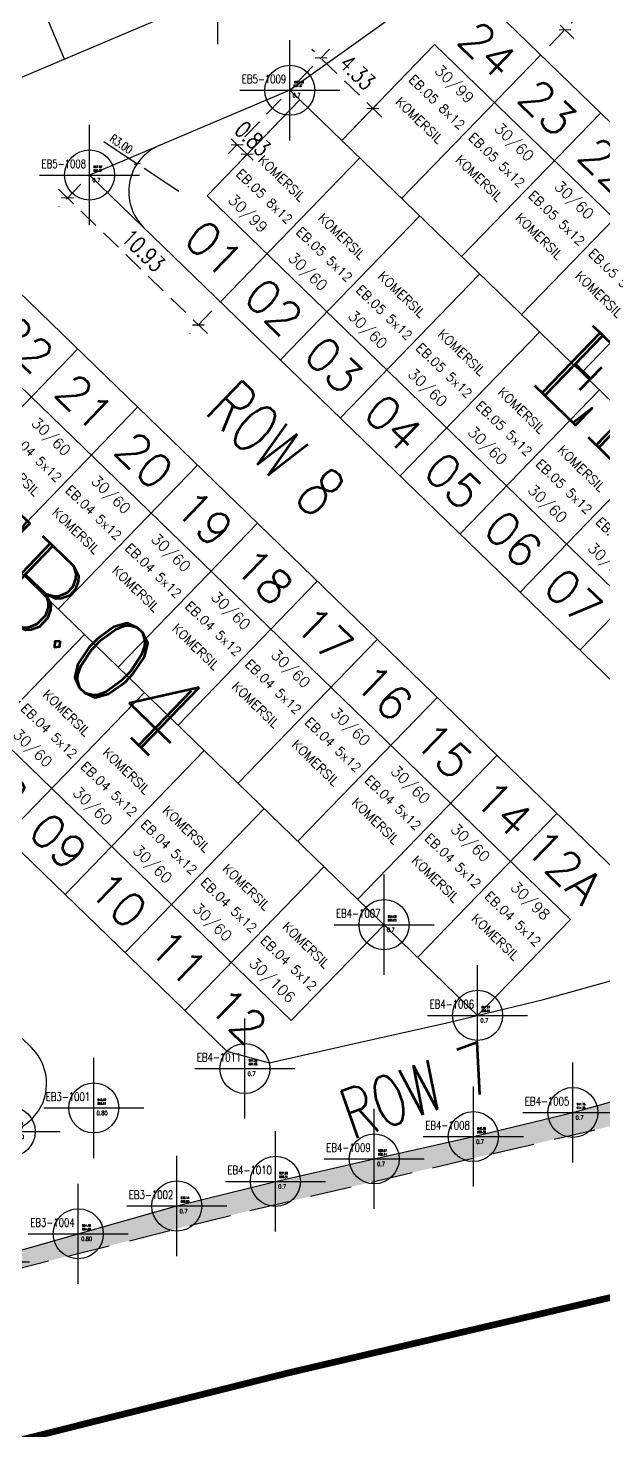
# Model space of a CAD drawing. Header units: metres. Extents: x -1507 to 1965, y -840 to 1491.
# Drawn here: x 881.7 to 916.2, y 922.7 to 1006.7 of the extents above; entities that cross this region are included whole.
import ezdxf
from ezdxf.enums import TextEntityAlignment as Align

# ---------------------------------------------------------------- set-up
doc = ezdxf.new("R2010")
doc.units = ezdxf.units.M
doc.header["$LTSCALE"] = 10
doc.header["$PDMODE"] = 34
doc.header["$PDSIZE"] = 3
doc.linetypes.add('DASHED2', pattern=[0.375, 0.25, -0.125])
doc.linetypes.add('HIDDEN', pattern=[0.375, 0.25, -0.125])
for name, color, linetype in [('AT-ELEV', 2, 'Continuous'), ('AT-ID', 4, 'Continuous'), ('AT-POINT', 6, 'Continuous'), ('AT-POS', 84, 'Continuous'), ('AT-TAG-AREAUNIT', 7, 'Continuous'), ('AT-TAG-NOUNIT', 7, 'Continuous'), ('AT-TAG-NUMBLOK', 7, 'Continuous'), ('AT-TAG-TIPEUNIT', 7, 'Continuous'), ('ATT-BLOCK-TAGNUMUNIT', 4, 'Continuous'), ('InnerSoft-TransitionClothoid', 7, 'Continuous'), ('Rincik', 100, 'Continuous'), ('TEXT-NO BLOK-KAVLING', 130, 'Continuous')]:
    doc.layers.add(name, color=color, linetype=linetype)
doc.layers.add('TEXT-ROW', color=150, linetype='Continuous', lineweight=30)
doc.styles.add('Arch-Dim', font='romans.shx', dxfattribs={"width": 0.75})
doc.styles.add('BLOK', font='simplex.shx')
doc.styles.add('Romanc', font='romanc.shx', dxfattribs={"bigfont": 'bigfont.shx'})
doc.styles.add('ST1', font='simplex.shx', dxfattribs={"width": 0.7})
doc.styles.get("Standard").update_dxf_attribs({"font": 'romans.shx', "width": 0.75})
doc.dimstyles.new('Annotative', dxfattribs={"dimscale": 100, "dimtxt": 2, "dimasz": 1, "dimexe": 1.5, "dimexo": 1.5, "dimgap": 0.8, "dimtad": 1, "dimzin": 3, "dimdsep": 46, "dimtxsty": 'Arch-Dim', "dimblk": 'OBLIQUE', "dimcen": 2.5, "dimdle": 1.5, "dimazin": 2, "dimtfac": 0.75, "dimtix": 1, "dimtmove": 2, "dimatfit": 3, "dimfxl": 1, "dimtolj": 1, "dimtzin": 0, "dimarcsym": 0})

# ---------------------------------------------------------------- blocks, each defined once
blk = doc.blocks.new('TAG_NUMBERING')
at = {"layer": 'AT-TAG-AREAUNIT', "color": 0, "style": 'BLOK'}
blk.add_attdef('TAG_AT_AREA', text='', height=0.65, dxfattribs=at).set_placement((0, -2.863), align=Align.MIDDLE_CENTER)
at = {"layer": 'AT-TAG-NOUNIT', "color": 0, "style": 'BLOK'}
blk.add_attdef('TAG_NO', text='', height=2, dxfattribs=at).set_placement((0, 0), align=Align.MIDDLE_CENTER)
at = {"layer": 'AT-TAG-NUMBLOK', "color": 0, "style": 'BLOK'}
blk.add_attdef('TAG_NUMBLOK', text='', height=0.55, dxfattribs=at).set_placement((0, -4.372), align=Align.MIDDLE_CENTER)
at = {"layer": 'AT-TAG-TIPEUNIT', "color": 0, "style": 'BLOK'}
blk.add_attdef('TAG_TIPE', text='', height=0.55, dxfattribs=at).set_placement((0, -5.882), align=Align.MIDDLE_CENTER)
blk = doc.blocks.new('AT-POINT')
at = {"layer": 'AT-POINT'}
blk.add_point((0, 0), dxfattribs=at)
at = {"layer": 'AT-ELEV', "width": 0.75}
blk.add_attdef('ELEVASI', text='', height=1, dxfattribs=at).set_placement((0.68, -0.73), align=Align.TOP_LEFT)
at = {"layer": 'AT-ID', "width": 0.75}
blk.add_attdef('ID', text='', height=2, dxfattribs=at).set_placement((-0.85, 1.08), align=Align.BOTTOM_RIGHT)
at = {"layer": 'AT-POS', "width": 0.75}
for tag, p in [('NORTHING', (0.93, 1.56)), ('EASTING', (0.93, 0.69))]:
    blk.add_attdef(tag, text='', height=0.5, dxfattribs=at).set_placement(p, align=Align.BOTTOM_LEFT)
blk = doc.blocks.new('_Oblique')
at = {"color": 0, "linetype": 'ByBlock', "lineweight": -2}
blk.add_line((-0.5, -0.5), (0.5, 0.5), dxfattribs=at)
blk = doc.blocks.new('*D16')
at = {"layer": 'Defpoints', "color": 0, "ltscale": 0.5, "transparency": 16777216}
for p in [(897.374, 1003.003), (897.973, 1002.424), (894.22, 999.744)]:
    blk.add_point(p, dxfattribs=at)
at = {"layer": 'InnerSoft-TransitionClothoid', "color": 0, "linetype": 'HIDDEN', "lineweight": -2, "ltscale": 0.5, "transparency": 16777216}
for p, q in [((896.853, 1002.464), (893.699, 999.205)), ((897.451, 1001.885), (894.297, 998.626)), ((894.22, 999.744), (893.861, 1000.092)), ((894.819, 999.165), (894.22, 999.744)), ((894.819, 999.165), (895.178, 998.817))]:
    blk.add_line(p, q, dxfattribs=at)
at = {"layer": 'InnerSoft-TransitionClothoid', "color": 0, "lineweight": -2, "ltscale": 0.5, "transparency": 16777216, "xscale": 0.5, "yscale": 0.5, "zscale": 0.5}
for p, rotation in [((894.22, 999.744), 315.937263735699), ((894.819, 999.165), 135.937263735699)]:
    blk.add_blockref('_Oblique', p, dxfattribs=dict(at, rotation=rotation))
at = {"layer": 'InnerSoft-TransitionClothoid', "color": 0, "ltscale": 0.5, "transparency": 16777216, "insert": (895.146, 1000.101), "char_height": 1, "attachment_point": 5, "rotation": 315.93726, "style": 'Arch-Dim'}
blk.add_mtext('\\A1;0.83', dxfattribs=at)
blk = doc.blocks.new('*D17')
at = {"layer": 'Defpoints', "color": 0, "ltscale": 0.5, "transparency": 16777216}
for p in [(899.242, 1004.933), (897.374, 1003.003), (900.488, 999.99)]:
    blk.add_point(p, dxfattribs=at)
at = {"layer": 'InnerSoft-TransitionClothoid', "color": 0, "linetype": 'HIDDEN', "lineweight": -2, "ltscale": 0.5, "transparency": 16777216}
for p, q in [((897.896, 1003.542), (899.764, 1005.472)), ((902.895, 1001.398), (898.703, 1005.454)), ((901.01, 1000.529), (902.877, 1002.458))]:
    blk.add_line(p, q, dxfattribs=at)
at = {"layer": 'InnerSoft-TransitionClothoid', "color": 0, "lineweight": -2, "ltscale": 0.5, "transparency": 16777216, "xscale": 0.5, "yscale": 0.5, "zscale": 0.5}
for p, rotation in [((899.242, 1004.933), 135.937263741501), ((902.356, 1001.92), 315.937263741501)]:
    blk.add_blockref('_Oblique', p, dxfattribs=dict(at, rotation=rotation))
at = {"layer": 'InnerSoft-TransitionClothoid', "color": 0, "ltscale": 0.5, "transparency": 16777216, "insert": (901.425, 1004.073), "char_height": 1, "attachment_point": 5, "rotation": 315.93726, "style": 'Arch-Dim'}
blk.add_mtext('\\A1;4.33', dxfattribs=at)
blk = doc.blocks.new('*D18')
at = {"layer": 'Defpoints', "color": 0, "ltscale": 0.5, "transparency": 16777216}
for p in [(907.286, 1010.11), (913.874, 1006.632), (912.426, 1005.135)]:
    blk.add_point(p, dxfattribs=at)
at = {"layer": 'InnerSoft-TransitionClothoid', "color": 0, "linetype": 'HIDDEN', "lineweight": -2, "ltscale": 0.5, "transparency": 16777216}
for p, q in [((907.808, 1010.649), (909.256, 1012.145)), ((908.196, 1012.128), (914.413, 1006.11)), ((912.948, 1005.674), (914.396, 1007.171))]:
    blk.add_line(p, q, dxfattribs=at)
at = {"layer": 'InnerSoft-TransitionClothoid', "color": 0, "lineweight": -2, "ltscale": 0.5, "transparency": 16777216, "xscale": 0.5, "yscale": 0.5, "zscale": 0.5}
for p, rotation in [((908.734, 1011.606), 135.9372637395568), ((913.874, 1006.632), 315.9372637395568)]:
    blk.add_blockref('_Oblique', p, dxfattribs=dict(at, rotation=rotation))
at = {"layer": 'InnerSoft-TransitionClothoid', "color": 0, "ltscale": 0.5, "transparency": 16777216, "insert": (911.93, 1009.766), "char_height": 1, "attachment_point": 5, "rotation": 315.93726, "style": 'Arch-Dim'}
blk.add_mtext('\\A1;7.15', dxfattribs=at)
blk = doc.blocks.new('*D19')
at = {"layer": 'Defpoints', "color": 0, "ltscale": 0.5, "transparency": 16777216}
for p in [(885.366, 997.925), (893.221, 990.324), (891.893, 988.951)]:
    blk.add_point(p, dxfattribs=at)
at = {"layer": 'InnerSoft-TransitionClothoid', "color": 0, "linetype": 'HIDDEN', "lineweight": -2, "ltscale": 0.5, "transparency": 16777216}
for p, q in [((883.499, 997.074), (892.431, 988.43)), ((884.845, 997.386), (883.517, 996.014)), ((892.699, 989.785), (891.371, 988.412))]:
    blk.add_line(p, q, dxfattribs=at)
at = {"layer": 'InnerSoft-TransitionClothoid', "color": 0, "lineweight": -2, "ltscale": 0.5, "transparency": 16777216, "xscale": 0.5, "yscale": 0.5, "zscale": 0.5}
for p, rotation in [((884.038, 996.553), 135.9372637379321), ((891.893, 988.951), 315.9372637379321)]:
    blk.add_blockref('_Oblique', p, dxfattribs=dict(at, rotation=rotation))
at = {"layer": 'InnerSoft-TransitionClothoid', "color": 0, "ltscale": 0.5, "transparency": 16777216, "insert": (888.591, 993.399), "char_height": 1, "attachment_point": 5, "rotation": 315.93726, "style": 'Arch-Dim'}
blk.add_mtext('\\A1;10.93', dxfattribs=at)
blk = doc.blocks.new('*D24')
at = {"layer": 'Defpoints', "color": 0, "transparency": 16777216}
for p in [(888.22, 998.6), (890.71, 996.928)]:
    blk.add_point(p, dxfattribs=at)
at = {"layer": 'InnerSoft-TransitionClothoid', "color": 0, "linetype": 'HIDDEN', "lineweight": -2, "transparency": 16777216}
for p in [(886.227, 999.938), (890.71, 996.928)]:
    blk.add_line(p, (888.22, 998.6), dxfattribs=at)
at = {"layer": 'InnerSoft-TransitionClothoid', "color": 0, "lineweight": -2, "transparency": 16777216, "xscale": 0.25, "yscale": 0.25, "zscale": 0.25, "rotation": 326.1209518016257}
blk.add_blockref('_Oblique', (888.22, 998.6), dxfattribs=at)
at = {"layer": 'InnerSoft-TransitionClothoid', "color": 0, "transparency": 16777216, "insert": (887.267, 999.782), "char_height": 0.5, "attachment_point": 5, "rotation": 326.12095, "style": 'Arch-Dim'}
blk.add_mtext('\\A1;R3.00', dxfattribs=at)

msp = doc.modelspace()

# ---------------------------------------------------------------- hatches: boundary and pattern name
at = {"layer": 'InnerSoft-TransitionClothoid'}
h = msp.add_hatch(dxfattribs=at)
h.set_pattern_fill('GRASS', color=3, scale=0.06)
h.set_pattern_definition([(90, (1936.5142, 1534.3065), (-1.0776307, 1.0776307), [0.28575, -1.8695115]), (45, (1936.5142, 1534.3065), (-1.0776307, 1.0776307), [0.28575, -1.23825]), (135, (1936.5142, 1534.3065), (-1.0776307, -1.0776307), [0.28575, -1.23825])])
h.paths.add_polyline_path([(914.412, 1042.179, 0.382196), (911.746, 1042.283), (920.204, 1033.784), (921.598, 1035.225)])
h.paths.add_polyline_path([(973.9, 902.148), (978.548, 902.104), (976.1, 906.485), (973.039, 911.794), (969.839, 917.009), (966.431, 922.083), (962.746, 926.969), (958.717, 931.612), (954.298, 935.893), (949.448, 939.671), (944.129, 942.805), (939.955, 945.05), (932.382, 945.825), (926.365, 945.035), (920.347, 943.419), (914.35, 941.75), (908.382, 940.303), (902.438, 938.968), (896.512, 937.621), (890.598, 936.143), (884.689, 934.481), (878.771, 932.803), (872.828, 931.32), (866.847, 930.245), (860.814, 929.756), (854.733, 929.842), (851.911, 930.105), (840.251, 941.39), (833.45, 934.363), (851.168, 929.104), (865.922, 928.605), (894.97, 935.869), (917.662, 941.175), (932.56, 945.1), (939.677, 944.682), (950.442, 935.919), (955.119, 932.021), (962.687, 925.019)])
h.paths.add_polyline_path([(805.597, 974.928), (806.22, 978.126), (808.445, 983.841), (811.668, 989.085), (815.741, 993.74), (820.484, 997.706), (825.714, 1000.906), (831.241, 1003.529), (836.878, 1005.916), (842.545, 1008.221), (848.271, 1010.467), (884.971, 1025.987), (888.809, 1028.666), (907.973, 1048.466), (907.008, 1049.4), (906.912, 1049.493), (906.945, 1049.536, -0.094392), (906.817, 1050.159), (905.487, 1048.696), (894.469, 1036.232), (890.11, 1031.41), (884.776, 1026.498), (867.989, 1018.932), (853.755, 1014.428), (831.68, 1005.642), (813.165, 995.269), (806.988, 987.935), (798.544, 965.846), (800.185, 952.147), (801.194, 951.362), (815.101, 965.731)])
h.paths.add_polyline_path([(847.879, 989.673), (847.917, 989.689), (843.244, 1000.741), (842.686, 1000.506, 0.537402), (841.769, 995.587)], flags=17)
h.paths.add_polyline_path([(952.33, 965.124), (952.307, 966.538), (951.948, 966.886), (937.727, 952.191), (938.094, 952.144), (940.625, 953.029)])
h.paths.add_polyline_path([(829.241, 994.72), (829.05, 994.741), (824.578, 992.005), (820.65, 988.72), (817.323, 984.918), (814.739, 980.713), (814.294, 979.569), (814.346, 979.33)], flags=17)
h.paths.add_polyline_path([(971.18, 987.239), (957.271, 972.867), (957.871, 972.287), (959.285, 972.31), (971.803, 985.244), (971.78, 986.658)])

# ---------------------------------------------------------------- linework, layer by layer
at = {"layer": 'InnerSoft-TransitionClothoid', "color": 4}
for p, q in [((900.488, 999.99), (906.052, 1005.738)), ((904.081, 996.512), (912.426, 1005.135)), ((892.409, 996.675), (897.973, 1002.424)), ((907.674, 993.035), (916.019, 1001.658)), ((893.221, 990.324), (901.566, 998.946)), ((911.267, 989.558), (919.612, 998.181)), ((896.813, 986.846), (905.159, 995.469)), ((914.86, 986.081), (923.205, 994.704)), ((900.406, 983.369), (908.752, 991.992)), ((903.999, 979.892), (912.345, 988.515)), ((876.303, 978.863), (884.649, 987.486)), ((907.592, 976.415), (915.937, 985.038)), ((879.896, 975.386), (888.241, 984.009)), ((911.185, 972.937), (919.53, 981.56)), ((883.489, 971.909), (891.834, 980.532)), ((914.778, 969.46), (923.123, 978.083)), ((887.082, 968.432), (895.427, 977.055)), ((890.675, 964.955), (899.02, 973.577)), ((876.715, 961.765), (885.061, 970.388)), ((894.268, 961.477), (902.613, 970.1)), ((880.308, 958.288), (888.654, 966.911)), ((897.861, 958), (906.206, 966.623)), ((883.901, 954.81), (892.247, 963.433)), ((901.453, 954.523), (909.799, 963.146)), ((887.494, 951.333), (895.839, 959.956)), ((905.046, 951.046), (913.392, 959.669)), ((891.087, 947.856), (899.432, 956.479))]:
    msp.add_line(p, q, dxfattribs=at)
at = {"layer": 'InnerSoft-TransitionClothoid', "color": 5}
for p, q in [((949.166, 964.012), (906.052, 1005.738)), ((935.524, 954.948), (892.409, 996.675)), ((914.203, 953.317), (871.088, 995.044)), ((897.462, 947.253), (854.347, 988.98)), ((897.462, 947.253), (903.025, 953.002)), ((908.639, 947.568), (914.203, 953.317))]:
    msp.add_line(p, q, dxfattribs=at)
at = {"layer": 'InnerSoft-TransitionClothoid', "color": 6}
for p, q in [((943.603, 958.263), (897.374, 1003.003)), ((908.639, 947.568), (859.888, 994.751))]:
    msp.add_line(p, q, dxfattribs=at)
at = {"layer": 'InnerSoft-TransitionClothoid', "color": 4, "linetype": 'DASHED2'}
msp.add_lwpolyline([(930.586, 1074.286), (910.956, 1054.713), (905.487, 1048.696), (894.469, 1036.232), (890.11, 1031.41), (884.776, 1026.498), (867.989, 1018.932), (853.755, 1014.428), (831.68, 1005.642), (813.165, 995.269), (806.988, 987.935), (798.544, 965.846), (800.185, 952.147), (816.628, 939.356), (851.168, 929.104), (865.922, 928.605), (894.97, 935.869), (917.662, 941.175), (932.56, 945.1), (939.677, 944.682), (950.442, 935.919), (955.119, 932.021), (962.687, 925.019), (973.9, 902.148)], dxfattribs=at)
at = {"layer": 'InnerSoft-TransitionClothoid', "color": 6}
msp.add_lwpolyline([(907.689, 1020.853), (957.871, 972.287), (959.285, 972.31), (971.803, 985.244), (971.78, 986.658), (914.412, 1042.179, 0.414214), (911.584, 1042.133), (893.37, 1023.312), (888.374, 1019.826), (842.686, 1000.506, 0.537402), (841.769, 995.587), (893.598, 945.426), (896.139, 944.715), (900.895, 945.796), (906.79, 947.12), (912.587, 948.525), (917.109, 949.784, 0.5796), (918.391, 954.83), (871.896, 999.829)], format="xyb", dxfattribs=at)
at = {"layer": 'InnerSoft-TransitionClothoid', "color": 5}
for points in [[(879.164, 1015.931), (883.838, 1004.879)], [(827.368, 1014.688), (806.689, 1003.103), (798.251, 993.084), (788.321, 967.109), (790.752, 946.816), (811.976, 930.305), (849.55, 919.153), (866.986, 918.563), (897.322, 926.149), (920.075, 931.47), (933.566, 935.024), (935.867, 934.889), (944.084, 928.201), (948.517, 924.505), (954.528, 918.944), (962.711, 902.252), (1003.149, 901.874)], [(847.879, 989.673), (893.048, 1008.774)]]:
    msp.add_lwpolyline(points, dxfattribs=at)
at = {"layer": 'InnerSoft-TransitionClothoid', "color": 6}
msp.add_lwpolyline([(907.286, 1010.11), (897.374, 1003.003), (885.366, 997.925), (930.755, 953.997), (933.32, 952.762), (938.094, 952.144), (940.625, 953.029), (952.33, 965.124), (952.307, 966.538)], close=True, dxfattribs=at)
msp.add_lwpolyline([(814.828, 977.128), (855.401, 937.861), (857.979, 936.797), (860.581, 936.76), (865.943, 937.194), (871.36, 938.168), (876.968, 939.568), (880.604, 940.599, 0.577969), (881.872, 945.641), (831.408, 994.481), (829.05, 994.741), (824.578, 992.005), (820.65, 988.72), (817.323, 984.918), (814.739, 980.713), (814.294, 979.569)], format="xyb", close=True, dxfattribs=at)
msp.add_lwpolyline([(878.771, 932.803), (884.689, 934.481), (890.598, 936.143), (896.512, 937.621), (902.438, 938.968), (908.382, 940.303), (914.35, 941.75), (920.347, 943.419), (926.365, 945.035), (932.382, 945.825), (939.955, 945.05), (944.129, 942.805), (949.448, 939.671), (954.298, 935.893), (958.717, 931.612), (962.746, 926.969), (966.431, 922.083), (969.839, 917.009), (973.039, 911.794), (976.1, 906.485), (979.092, 901.13)], dxfattribs=at)
msp.add_arc((890.71, 996.928), 3, 112.92255, 225.93726, dxfattribs=at)
at = {"layer": 'Rincik', "color": 1, "linetype": 'HIDDEN', "const_width": 0.4}
msp.add_lwpolyline([(923.526, 1081.368), (903.721, 1061.621), (898.04, 1055.371), (887.014, 1042.897), (882.998, 1038.455), (879.192, 1034.95), (864.414, 1028.289), (850.393, 1023.853), (827.368, 1014.688), (806.689, 1003.103), (798.251, 993.084), (788.321, 967.109), (790.752, 946.816), (811.976, 930.305), (849.55, 919.153), (866.986, 918.563), (897.322, 926.149), (920.075, 931.47), (933.566, 935.024), (935.867, 934.889), (944.084, 928.201), (948.517, 924.505), (954.528, 918.944), (965.174, 897.229)], dxfattribs=at)

# ---------------------------------------------------------------- block references
at = {"layer": 'ATT-BLOCK-TAGNUMUNIT', "color": 7, "rotation": 315.9399999999597}
for p, values in [((909.239, 1005.437), {'TAG_NO': '24', 'TAG_NUMBLOK': 'EB.05 8x12', 'TAG_AT_AREA': '30/99', 'TAG_TIPE': 'KOMERSIL'}), ((912.832, 1001.96), {'TAG_NO': '23', 'TAG_NUMBLOK': 'EB.05 5x12', 'TAG_AT_AREA': '30/60', 'TAG_TIPE': 'KOMERSIL'}), ((916.425, 998.482), {'TAG_NO': '22', 'TAG_NUMBLOK': 'EB.05 5x12', 'TAG_AT_AREA': '30/60', 'TAG_TIPE': 'KOMERSIL'}), ((920.018, 995.005), {'TAG_NO': '21', 'TAG_NUMBLOK': 'EB.05 5x12', 'TAG_AT_AREA': '30/60', 'TAG_TIPE': 'KOMERSIL'}), ((881.461, 987.788), {'TAG_NO': '22', 'TAG_NUMBLOK': 'EB.04 5x12', 'TAG_AT_AREA': '30/60', 'TAG_TIPE': 'KOMERSIL'}), ((885.054, 984.311), {'TAG_NO': '21', 'TAG_NUMBLOK': 'EB.04 5x12', 'TAG_AT_AREA': '30/60', 'TAG_TIPE': 'KOMERSIL'}), ((888.647, 980.833), {'TAG_NO': '20', 'TAG_NUMBLOK': 'EB.04 5x12', 'TAG_AT_AREA': '30/60', 'TAG_TIPE': 'KOMERSIL'}), ((892.24, 977.356), {'TAG_NO': '19', 'TAG_NUMBLOK': 'EB.04 5x12', 'TAG_AT_AREA': '30/60', 'TAG_TIPE': 'KOMERSIL'}), ((895.833, 973.879), {'TAG_NO': '18', 'TAG_NUMBLOK': 'EB.04 5x12', 'TAG_AT_AREA': '30/60', 'TAG_TIPE': 'KOMERSIL'}), ((899.426, 970.402), {'TAG_NO': '17', 'TAG_NUMBLOK': 'EB.04 5x12', 'TAG_AT_AREA': '30/60', 'TAG_TIPE': 'KOMERSIL'}), ((903.019, 966.924), {'TAG_NO': '16', 'TAG_NUMBLOK': 'EB.04 5x12', 'TAG_AT_AREA': '30/60', 'TAG_TIPE': 'KOMERSIL'}), ((906.612, 963.447), {'TAG_NO': '15', 'TAG_NUMBLOK': 'EB.04 5x12', 'TAG_AT_AREA': '30/60', 'TAG_TIPE': 'KOMERSIL'}), ((910.204, 959.97), {'TAG_NO': '14', 'TAG_NUMBLOK': 'EB.04 5x12', 'TAG_AT_AREA': '30/60', 'TAG_TIPE': 'KOMERSIL'}), ((913.797, 956.493), {'TAG_NO': '12A', 'TAG_NUMBLOK': 'EB.04 5x12', 'TAG_AT_AREA': '30/98', 'TAG_TIPE': 'KOMERSIL'})]:
    msp.add_blockref('TAG_NUMBERING', p, dxfattribs=at).add_auto_attribs(values)
at = {"layer": 'ATT-BLOCK-TAGNUMUNIT', "color": 7}
ref = msp.add_blockref('TAG_NUMBERING', (892.815, 993.499), dxfattribs=dict(at, xscale=-1, rotation=135.9345274704675))
ref.add_attrib('TAG_NO', '01', dxfattribs={"layer": 'AT-TAG-NOUNIT', "color": 0, "height": 2, "rotation": 315.93453, "style": 'BLOK'}).set_placement((892.815, 993.499), align=Align.MIDDLE_CENTER)
ref.add_attrib('TAG_NUMBLOK', 'EB.05 8x12', dxfattribs={"layer": 'AT-TAG-NUMBLOK', "color": 0, "height": 0.55, "rotation": 315.93453, "style": 'BLOK'}).set_placement((895.856, 996.641), align=Align.MIDDLE_CENTER)
ref.add_attrib('TAG_AT_AREA', '30/99', dxfattribs={"layer": 'AT-TAG-AREAUNIT', "color": 0, "height": 0.65, "rotation": 315.93453, "style": 'BLOK'}).set_placement((894.87, 995.623), align=Align.MIDDLE_CENTER)
ref.add_attrib('TAG_TIPE', 'KOMERSIL', dxfattribs={"layer": 'AT-TAG-TIPEUNIT', "color": 0, "height": 0.55, "rotation": 315.93453, "style": 'BLOK'}).set_placement((896.906, 997.726), align=Align.MIDDLE_CENTER)
ref = msp.add_blockref('TAG_NUMBERING', (896.408, 990.022), dxfattribs=dict(at, xscale=-1, rotation=135.9345274704675))
ref.add_attrib('TAG_NO', '02', dxfattribs={"layer": 'AT-TAG-NOUNIT', "color": 0, "height": 2, "rotation": 315.93453, "style": 'BLOK'}).set_placement((896.408, 990.022), align=Align.MIDDLE_CENTER)
ref.add_attrib('TAG_NUMBLOK', 'EB.05 5x12', dxfattribs={"layer": 'AT-TAG-NUMBLOK', "color": 0, "height": 0.55, "rotation": 315.93453, "style": 'BLOK'}).set_placement((899.449, 993.164), align=Align.MIDDLE_CENTER)
ref.add_attrib('TAG_AT_AREA', '30/60', dxfattribs={"layer": 'AT-TAG-AREAUNIT', "color": 0, "height": 0.65, "rotation": 315.93453, "style": 'BLOK'}).set_placement((898.463, 992.146), align=Align.MIDDLE_CENTER)
ref.add_attrib('TAG_TIPE', 'KOMERSIL', dxfattribs={"layer": 'AT-TAG-TIPEUNIT', "color": 0, "height": 0.55, "rotation": 315.93453, "style": 'BLOK'}).set_placement((900.499, 994.249), align=Align.MIDDLE_CENTER)
ref = msp.add_blockref('TAG_NUMBERING', (900.001, 986.545), dxfattribs=dict(at, xscale=-1, rotation=135.9345274704675))
ref.add_attrib('TAG_NO', '03', dxfattribs={"layer": 'AT-TAG-NOUNIT', "color": 0, "height": 2, "rotation": 315.93453, "style": 'BLOK'}).set_placement((900.001, 986.545), align=Align.MIDDLE_CENTER)
ref.add_attrib('TAG_NUMBLOK', 'EB.05 5x12', dxfattribs={"layer": 'AT-TAG-NUMBLOK', "color": 0, "height": 0.55, "rotation": 315.93453, "style": 'BLOK'}).set_placement((903.042, 989.687), align=Align.MIDDLE_CENTER)
ref.add_attrib('TAG_AT_AREA', '30/60', dxfattribs={"layer": 'AT-TAG-AREAUNIT', "color": 0, "height": 0.65, "rotation": 315.93453, "style": 'BLOK'}).set_placement((902.056, 988.669), align=Align.MIDDLE_CENTER)
ref.add_attrib('TAG_TIPE', 'KOMERSIL', dxfattribs={"layer": 'AT-TAG-TIPEUNIT', "color": 0, "height": 0.55, "rotation": 315.93453, "style": 'BLOK'}).set_placement((904.092, 990.771), align=Align.MIDDLE_CENTER)
ref = msp.add_blockref('TAG_NUMBERING', (903.594, 983.068), dxfattribs=dict(at, xscale=-1, rotation=135.9345274704675))
ref.add_attrib('TAG_NO', '04', dxfattribs={"layer": 'AT-TAG-NOUNIT', "color": 0, "height": 2, "rotation": 315.93453, "style": 'BLOK'}).set_placement((903.594, 983.068), align=Align.MIDDLE_CENTER)
ref.add_attrib('TAG_NUMBLOK', 'EB.05 5x12', dxfattribs={"layer": 'AT-TAG-NUMBLOK', "color": 0, "height": 0.55, "rotation": 315.93453, "style": 'BLOK'}).set_placement((906.635, 986.209), align=Align.MIDDLE_CENTER)
ref.add_attrib('TAG_AT_AREA', '30/60', dxfattribs={"layer": 'AT-TAG-AREAUNIT', "color": 0, "height": 0.65, "rotation": 315.93453, "style": 'BLOK'}).set_placement((905.649, 985.191), align=Align.MIDDLE_CENTER)
ref.add_attrib('TAG_TIPE', 'KOMERSIL', dxfattribs={"layer": 'AT-TAG-TIPEUNIT', "color": 0, "height": 0.55, "rotation": 315.93453, "style": 'BLOK'}).set_placement((907.684, 987.294), align=Align.MIDDLE_CENTER)
ref = msp.add_blockref('TAG_NUMBERING', (907.187, 979.59), dxfattribs=dict(at, xscale=-1, rotation=135.9345274704675))
ref.add_attrib('TAG_NO', '05', dxfattribs={"layer": 'AT-TAG-NOUNIT', "color": 0, "height": 2, "rotation": 315.93453, "style": 'BLOK'}).set_placement((907.187, 979.59), align=Align.MIDDLE_CENTER)
ref.add_attrib('TAG_NUMBLOK', 'EB.05 5x12', dxfattribs={"layer": 'AT-TAG-NUMBLOK', "color": 0, "height": 0.55, "rotation": 315.93453, "style": 'BLOK'}).set_placement((910.227, 982.732), align=Align.MIDDLE_CENTER)
ref.add_attrib('TAG_AT_AREA', '30/60', dxfattribs={"layer": 'AT-TAG-AREAUNIT', "color": 0, "height": 0.65, "rotation": 315.93453, "style": 'BLOK'}).set_placement((909.242, 981.714), align=Align.MIDDLE_CENTER)
ref.add_attrib('TAG_TIPE', 'KOMERSIL', dxfattribs={"layer": 'AT-TAG-TIPEUNIT', "color": 0, "height": 0.55, "rotation": 315.93453, "style": 'BLOK'}).set_placement((911.277, 983.817), align=Align.MIDDLE_CENTER)
ref = msp.add_blockref('TAG_NUMBERING', (910.779, 976.113), dxfattribs=dict(at, xscale=-1, rotation=135.9345274704675))
ref.add_attrib('TAG_NO', '06', dxfattribs={"layer": 'AT-TAG-NOUNIT', "color": 0, "height": 2, "rotation": 315.93453, "style": 'BLOK'}).set_placement((910.779, 976.113), align=Align.MIDDLE_CENTER)
ref.add_attrib('TAG_NUMBLOK', 'EB.05 5x12', dxfattribs={"layer": 'AT-TAG-NUMBLOK', "color": 0, "height": 0.55, "rotation": 315.93453, "style": 'BLOK'}).set_placement((913.82, 979.255), align=Align.MIDDLE_CENTER)
ref.add_attrib('TAG_AT_AREA', '30/60', dxfattribs={"layer": 'AT-TAG-AREAUNIT', "color": 0, "height": 0.65, "rotation": 315.93453, "style": 'BLOK'}).set_placement((912.835, 978.237), align=Align.MIDDLE_CENTER)
ref.add_attrib('TAG_TIPE', 'KOMERSIL', dxfattribs={"layer": 'AT-TAG-TIPEUNIT', "color": 0, "height": 0.55, "rotation": 315.93453, "style": 'BLOK'}).set_placement((914.87, 980.34), align=Align.MIDDLE_CENTER)
ref = msp.add_blockref('TAG_NUMBERING', (914.372, 972.636), dxfattribs=dict(at, xscale=-1, rotation=135.9345274704675))
ref.add_attrib('TAG_NO', '07', dxfattribs={"layer": 'AT-TAG-NOUNIT', "color": 0, "height": 2, "rotation": 315.93453, "style": 'BLOK'}).set_placement((914.372, 972.636), align=Align.MIDDLE_CENTER)
ref.add_attrib('TAG_NUMBLOK', 'EB.05 5x12', dxfattribs={"layer": 'AT-TAG-NUMBLOK', "color": 0, "height": 0.55, "rotation": 315.93453, "style": 'BLOK'}).set_placement((917.413, 975.778), align=Align.MIDDLE_CENTER)
ref.add_attrib('TAG_AT_AREA', '30/60', dxfattribs={"layer": 'AT-TAG-AREAUNIT', "color": 0, "height": 0.65, "rotation": 315.93453, "style": 'BLOK'}).set_placement((916.428, 974.76), align=Align.MIDDLE_CENTER)
ref.add_attrib('TAG_TIPE', 'KOMERSIL', dxfattribs={"layer": 'AT-TAG-TIPEUNIT', "color": 0, "height": 0.55, "rotation": 315.93453, "style": 'BLOK'}).set_placement((918.463, 976.862), align=Align.MIDDLE_CENTER)
ref = msp.add_blockref('TAG_NUMBERING', (879.903, 961.463), dxfattribs=dict(at, xscale=-1, rotation=135.9345274704675))
ref.add_attrib('TAG_NO', '08', dxfattribs={"layer": 'AT-TAG-NOUNIT', "color": 0, "height": 2, "rotation": 315.93453, "style": 'BLOK'}).set_placement((879.903, 961.463), align=Align.MIDDLE_CENTER)
ref.add_attrib('TAG_NUMBLOK', 'EB.04 5x12', dxfattribs={"layer": 'AT-TAG-NUMBLOK', "color": 0, "height": 0.55, "rotation": 315.93453, "style": 'BLOK'}).set_placement((882.944, 964.605), align=Align.MIDDLE_CENTER)
ref.add_attrib('TAG_AT_AREA', '30/60', dxfattribs={"layer": 'AT-TAG-AREAUNIT', "color": 0, "height": 0.65, "rotation": 315.93453, "style": 'BLOK'}).set_placement((881.958, 963.587), align=Align.MIDDLE_CENTER)
ref.add_attrib('TAG_TIPE', 'KOMERSIL', dxfattribs={"layer": 'AT-TAG-TIPEUNIT', "color": 0, "height": 0.55, "rotation": 315.93453, "style": 'BLOK'}).set_placement((883.994, 965.69), align=Align.MIDDLE_CENTER)
ref = msp.add_blockref('TAG_NUMBERING', (883.496, 957.986), dxfattribs=dict(at, xscale=-1, rotation=135.9345274704675))
ref.add_attrib('TAG_NO', '09', dxfattribs={"layer": 'AT-TAG-NOUNIT', "color": 0, "height": 2, "rotation": 315.93453, "style": 'BLOK'}).set_placement((883.496, 957.986), align=Align.MIDDLE_CENTER)
ref.add_attrib('TAG_NUMBLOK', 'EB.04 5x12', dxfattribs={"layer": 'AT-TAG-NUMBLOK', "color": 0, "height": 0.55, "rotation": 315.93453, "style": 'BLOK'}).set_placement((886.537, 961.128), align=Align.MIDDLE_CENTER)
ref.add_attrib('TAG_AT_AREA', '30/60', dxfattribs={"layer": 'AT-TAG-AREAUNIT', "color": 0, "height": 0.65, "rotation": 315.93453, "style": 'BLOK'}).set_placement((885.551, 960.11), align=Align.MIDDLE_CENTER)
ref.add_attrib('TAG_TIPE', 'KOMERSIL', dxfattribs={"layer": 'AT-TAG-TIPEUNIT', "color": 0, "height": 0.55, "rotation": 315.93453, "style": 'BLOK'}).set_placement((887.586, 962.213), align=Align.MIDDLE_CENTER)
ref = msp.add_blockref('TAG_NUMBERING', (887.089, 954.509), dxfattribs=dict(at, xscale=-1, rotation=135.9345274704675))
ref.add_attrib('TAG_NO', '10', dxfattribs={"layer": 'AT-TAG-NOUNIT', "color": 0, "height": 2, "rotation": 315.93453, "style": 'BLOK'}).set_placement((887.089, 954.509), align=Align.MIDDLE_CENTER)
ref.add_attrib('TAG_NUMBLOK', 'EB.04 5x12', dxfattribs={"layer": 'AT-TAG-NUMBLOK', "color": 0, "height": 0.55, "rotation": 315.93453, "style": 'BLOK'}).set_placement((890.129, 957.651), align=Align.MIDDLE_CENTER)
ref.add_attrib('TAG_AT_AREA', '30/60', dxfattribs={"layer": 'AT-TAG-AREAUNIT', "color": 0, "height": 0.65, "rotation": 315.93453, "style": 'BLOK'}).set_placement((889.144, 956.633), align=Align.MIDDLE_CENTER)
ref.add_attrib('TAG_TIPE', 'KOMERSIL', dxfattribs={"layer": 'AT-TAG-TIPEUNIT', "color": 0, "height": 0.55, "rotation": 315.93453, "style": 'BLOK'}).set_placement((891.179, 958.736), align=Align.MIDDLE_CENTER)
ref = msp.add_blockref('TAG_NUMBERING', (890.681, 951.032), dxfattribs=dict(at, xscale=-1, rotation=135.9345274704675))
ref.add_attrib('TAG_NO', '11', dxfattribs={"layer": 'AT-TAG-NOUNIT', "color": 0, "height": 2, "rotation": 315.93453, "style": 'BLOK'}).set_placement((890.681, 951.032), align=Align.MIDDLE_CENTER)
ref.add_attrib('TAG_NUMBLOK', 'EB.04 5x12', dxfattribs={"layer": 'AT-TAG-NUMBLOK', "color": 0, "height": 0.55, "rotation": 315.93453, "style": 'BLOK'}).set_placement((893.722, 954.174), align=Align.MIDDLE_CENTER)
ref.add_attrib('TAG_AT_AREA', '30/60', dxfattribs={"layer": 'AT-TAG-AREAUNIT', "color": 0, "height": 0.65, "rotation": 315.93453, "style": 'BLOK'}).set_placement((892.737, 953.155), align=Align.MIDDLE_CENTER)
ref.add_attrib('TAG_TIPE', 'KOMERSIL', dxfattribs={"layer": 'AT-TAG-TIPEUNIT', "color": 0, "height": 0.55, "rotation": 315.93453, "style": 'BLOK'}).set_placement((894.772, 955.258), align=Align.MIDDLE_CENTER)
ref = msp.add_blockref('TAG_NUMBERING', (894.274, 947.555), dxfattribs=dict(at, xscale=-1, rotation=135.9345274704675))
ref.add_attrib('TAG_NO', '12', dxfattribs={"layer": 'AT-TAG-NOUNIT', "color": 0, "height": 2, "rotation": 315.93453, "style": 'BLOK'}).set_placement((894.274, 947.555), align=Align.MIDDLE_CENTER)
ref.add_attrib('TAG_NUMBLOK', 'EB.04 5x12', dxfattribs={"layer": 'AT-TAG-NUMBLOK', "color": 0, "height": 0.55, "rotation": 315.93453, "style": 'BLOK'}).set_placement((897.315, 950.696), align=Align.MIDDLE_CENTER)
ref.add_attrib('TAG_AT_AREA', '30/106', dxfattribs={"layer": 'AT-TAG-AREAUNIT', "color": 0, "height": 0.65, "rotation": 315.93453, "style": 'BLOK'}).set_placement((896.33, 949.678), align=Align.MIDDLE_CENTER)
ref.add_attrib('TAG_TIPE', 'KOMERSIL', dxfattribs={"layer": 'AT-TAG-TIPEUNIT', "color": 0, "height": 0.55, "rotation": 315.93453, "style": 'BLOK'}).set_placement((898.365, 951.781), align=Align.MIDDLE_CENTER)
at = {"layer": 'InnerSoft-TransitionClothoid', "color": 5, "xscale": 0.25, "yscale": 0.25, "zscale": 0.25}
for p, values in [((893.048, 1008.774), {'ID': 'EB2-1014', 'NORTHING': '1008.77', 'EASTING': '893.05', 'ELEVASI': '0.75'}), ((897.374, 1003.003), {'ID': 'EB5-1009', 'NORTHING': '1003.00', 'EASTING': '897.37', 'ELEVASI': '0.7'}), ((885.366, 997.925), {'ID': 'EB5-1008', 'NORTHING': '997.92', 'EASTING': '885.37', 'ELEVASI': '0.7'}), ((903.025, 953.002), {'ID': 'EB4-1007', 'NORTHING': '953.00', 'EASTING': '903.03', 'ELEVASI': '0.7'}), ((908.639, 947.568), {'ID': 'EB4-1006', 'NORTHING': '947.57', 'EASTING': '908.64', 'ELEVASI': '0.7'}), ((894.677, 944.381), {'ID': 'EB4-1011', 'NORTHING': '944.38', 'EASTING': '894.68', 'ELEVASI': '0.7'}), ((885.614, 942.019), {'ID': 'EB3-1001', 'NORTHING': '942.02', 'EASTING': '885.61', 'ELEVASI': '0.80'}), ((914.35, 941.75), {'ID': 'EB4-1005', 'NORTHING': '941.75', 'EASTING': '914.35', 'ELEVASI': '0.7'}), ((880.604, 940.599), {'ID': 'EB3-1003', 'NORTHING': '940.60', 'EASTING': '880.60', 'ELEVASI': '0.80'}), ((908.382, 940.303), {'ID': 'EB4-1008', 'NORTHING': '940.30', 'EASTING': '908.38', 'ELEVASI': '0.7'}), ((902.438, 938.968), {'ID': 'EB4-1009', 'NORTHING': '938.97', 'EASTING': '902.44', 'ELEVASI': '0.7'}), ((896.512, 937.621), {'ID': 'EB4-1010', 'NORTHING': '937.62', 'EASTING': '896.51', 'ELEVASI': '0.7'}), ((890.598, 936.143), {'ID': 'EB3-1002', 'NORTHING': '936.14', 'EASTING': '890.60', 'ELEVASI': '0.7'}), ((884.689, 934.481), {'ID': 'EB3-1004', 'NORTHING': '934.48', 'EASTING': '884.69', 'ELEVASI': '0.80'}), ((878.771, 932.803), {'ID': 'EB3-1006', 'NORTHING': '932.80', 'EASTING': '878.77', 'ELEVASI': '0.80'})]:
    msp.add_blockref('AT-POINT', p, dxfattribs=at).add_auto_attribs(values)

# ---------------------------------------------------------------- texts
at = {"layer": 'TEXT-NO BLOK-KAVLING', "color": 2, "ltscale": 0.5, "style": 'Romanc'}
for s, p in [('EB.05', (920.489, 980.633)), ('EB.04', (884.275, 971.148))]:
    msp.add_text(s, height=5, rotation=315.94, dxfattribs=at).set_placement(p, align=Align.MIDDLE_CENTER)
at = {"layer": 'TEXT-ROW', "ltscale": 0.5, "style": 'ST1', "width": 0.7}
for s, rotation, p in [('ROW 8', 315.93726, (896.547, 981.538)), ('ROW 7', 19.70347, (904.982, 943.069))]:
    msp.add_text(s, height=3, rotation=rotation, dxfattribs=at).set_placement(p, align=Align.MIDDLE_CENTER)

# ---------------------------------------------------------------- dimensions: what is measured, and where the dimension line sits
at = {"layer": 'InnerSoft-TransitionClothoid', "color": 5, "ltscale": 0.5}
for p1, p2, distance, picture, middle in [((907.286, 1010.11), (912.426, 1005.135), 2.082, '*D18', (911.93, 1009.766)), ((900.488, 999.99), (897.374, 1003.003), -2.686, '*D17', (901.425, 1004.073)), ((897.973, 1002.424), (897.374, 1003.003), 4.535, '*D16', (895.146, 1000.101)), ((885.366, 997.925), (893.221, 990.324), -1.91, '*D19', (888.591, 993.399))]:
    dim = msp.add_aligned_dim(p1=p1, p2=p2, distance=distance, dimstyle='Annotative', dxfattribs=at)
    dim.commit()
    dim.dimension.update_dxf_attribs({"geometry": picture, "text_midpoint": middle})
at = {"layer": 'InnerSoft-TransitionClothoid', "color": 5}
dim = msp.add_radius_dim(center=(890.71, 996.928), mpoint=(888.22, 998.6), dimstyle='Annotative', dxfattribs=at)
dim.commit()
dim.dimension.update_dxf_attribs({"geometry": '*D24', "text_midpoint": (887.267, 999.782)})

doc.saveas('drawing.dxf')
